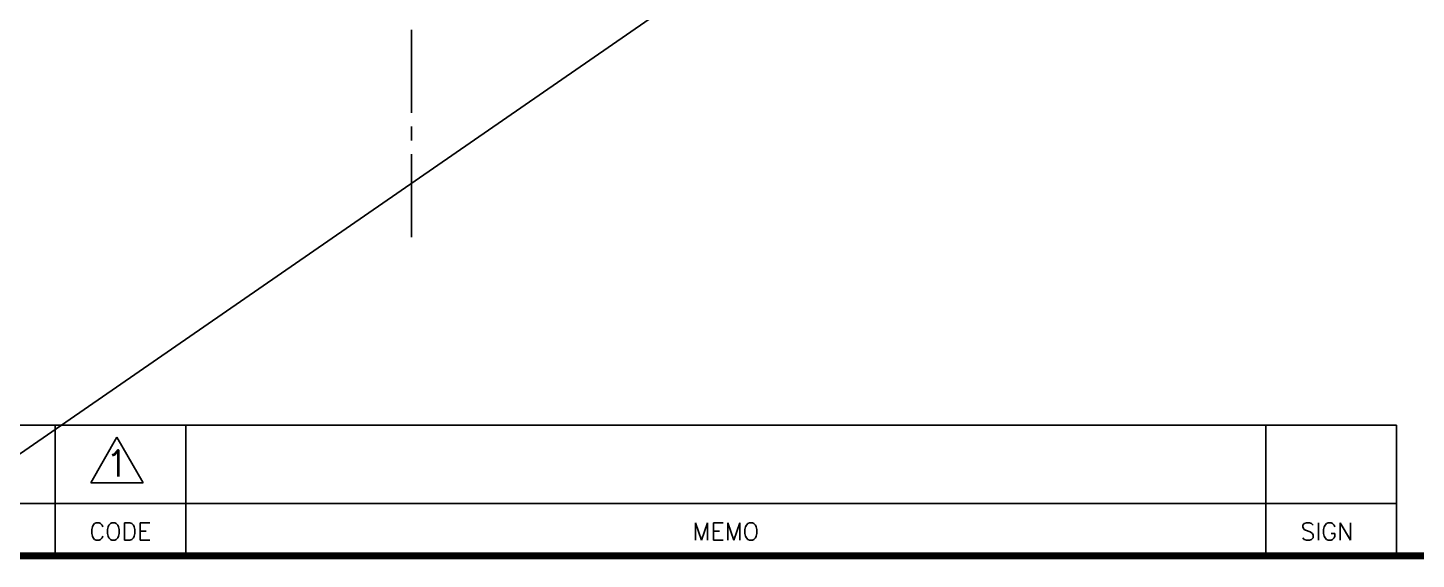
# Model space of a CAD drawing. Extents: x -425 to 6552, y -3049 to 3105.
# Drawn here: x -229.3 to -69.9, y -3027.6 to -2966.6 of the extents above; entities that cross this region are included whole.
import ezdxf
from ezdxf.enums import TextEntityAlignment as Align

# ---------------------------------------------------------------- set-up
doc = ezdxf.new("R2010")
doc.units = 0
doc.linetypes.add('CENTER', pattern=[17.8, 10.75, -2.35, 2.35, -2.35])
doc.linetypes.add('CENTER2', pattern=[28.575, 19.05, -3.175, 3.175, -3.175])
doc.layers.get('0').update_dxf_attribs({"linetype": 'CONTINUOUS'})
doc.layers.add('3', color=112, linetype='CENTER')
doc.layers.add('DIM', color=1, linetype='CONTINUOUS')
doc.styles.add('SIM', font='simplex')

msp = doc.modelspace()

# ---------------------------------------------------------------- linework, layer by layer
for p, q in [((-247.15, -3012.22), (-72.15, -3012.22)), ((-226.15, -3012.22), (-226.15, -3027.22)), ((-211.15, -3012.22), (-211.15, -3027.22)), ((-87.15, -3027.22), (-87.15, -3012.22)), ((-72.15, -3027.22), (-72.15, -3012.22)), ((-219.05, -3013.61), (-222.05, -3018.86)), ((-219.05, -3013.61), (-216.05, -3018.86)), ((-222.05, -3018.86), (-216.05, -3018.86)), ((-72.15, -3021.22), (-241.15, -3021.22))]:
    msp.add_line(p, q)
at = {"const_width": 0.8}
msp.add_lwpolyline([(302.85, -2647.22), (-247.15, -2647.22), (-247.15, -3027.22), (302.85, -3027.22)], close=True, dxfattribs=at)
at = {"layer": '3', "linetype": 'CENTER2', "ltscale": 0.5}
msp.add_line((-185.24, -2990.66), (-185.24, -2663.59), dxfattribs=at)
at = {"layer": 'DIM'}
msp.add_line((302.85, -2647.22), (-247.15, -3027.22), dxfattribs=at)

# ---------------------------------------------------------------- texts
at = {"style": 'SIM'}
for s, height, p in [('1', 3, (-219.05, -3016.61)), ('CODE', 2, (-218.65, -3024.44)), ('MEMO', 2, (-149.15, -3024.44)), ('SIGN', 2, (-80.15, -3024.44))]:
    msp.add_text(s, height=height, dxfattribs=at).set_placement(p, align=Align.MIDDLE)

doc.saveas('drawing.dxf')
